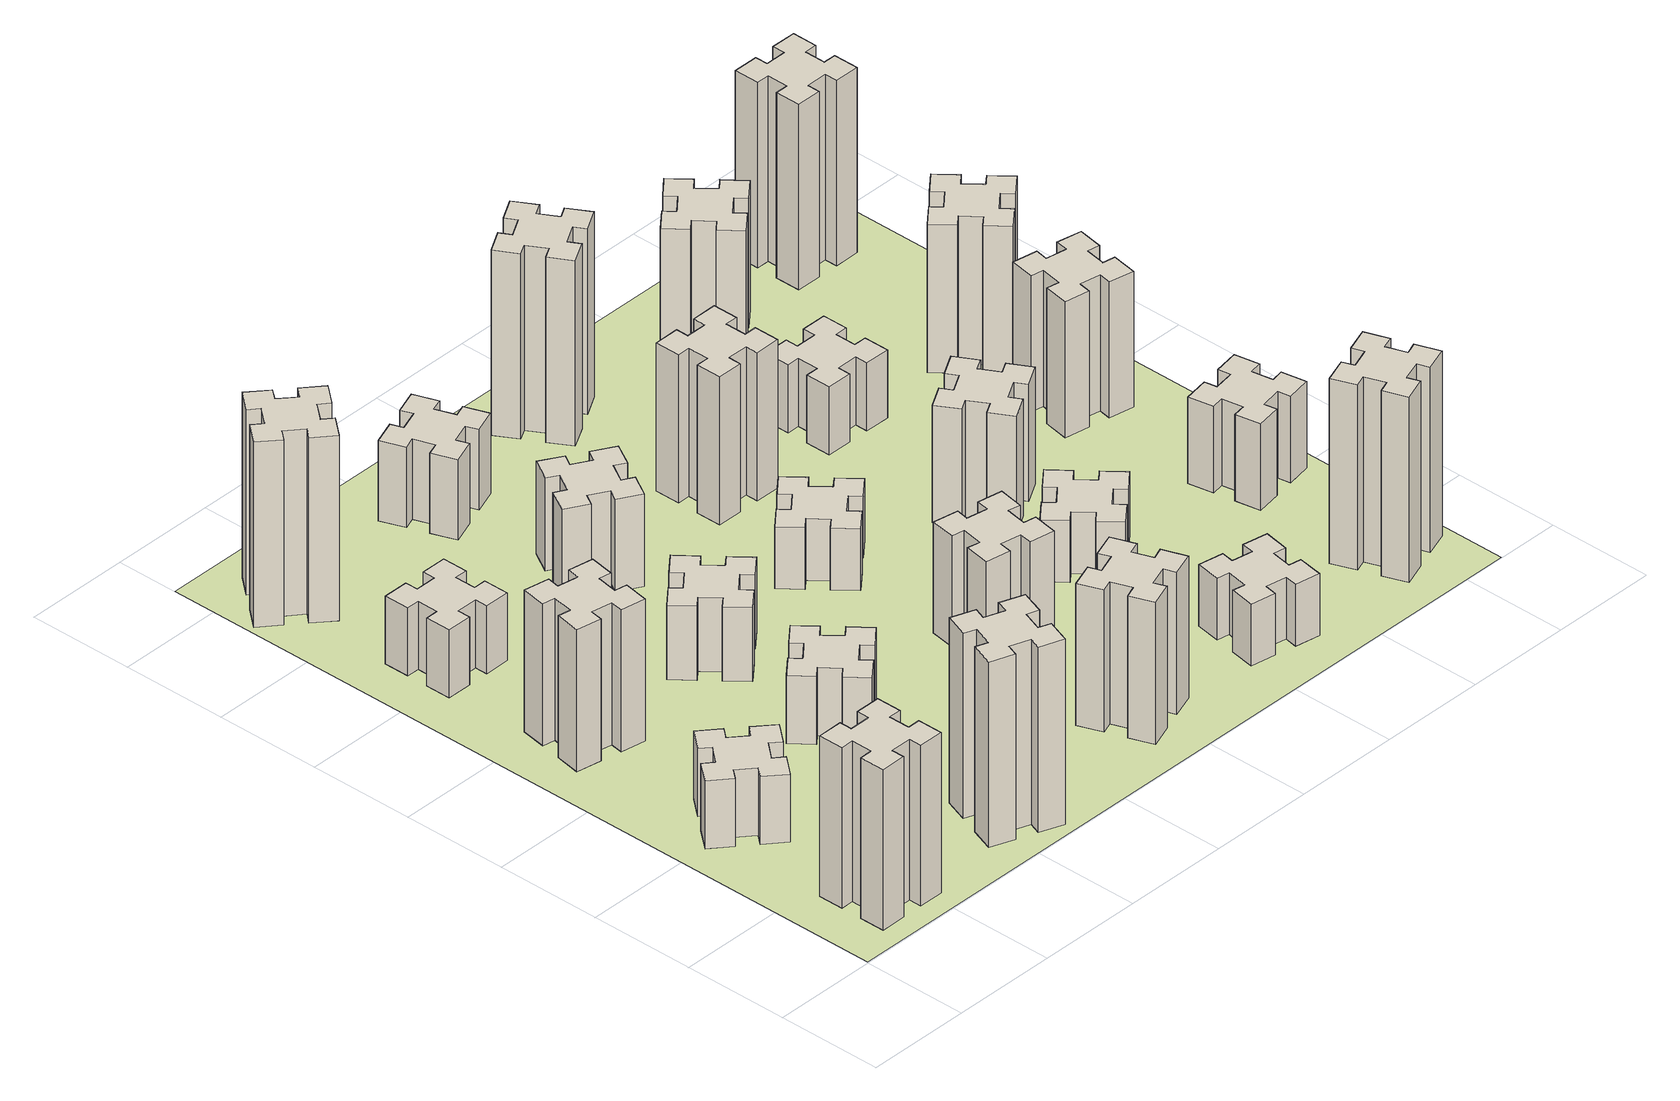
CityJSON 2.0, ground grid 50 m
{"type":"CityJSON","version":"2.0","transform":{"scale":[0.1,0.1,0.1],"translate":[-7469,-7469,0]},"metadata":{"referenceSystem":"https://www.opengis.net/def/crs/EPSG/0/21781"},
"CityObjects":{
"building1":{"type":"Building","attributes":{"class":"1000","function":"1000","usage":"1000","yearOfConstruction":2016,"roofType":"1000","measuredHeight":78,"storeysAboveGround":30,"storeysBelowGround":0},"geometry":[{"type":"Solid","lod":"1","boundaries":[[[[0,1,2,3,4,5,6,7,8,9,10,11,12,13,14,15,16,17,18,19]],[[17,16,20,21]],[[16,15,22,20]],[[15,14,23,22]],[[14,13,24,23]],[[13,12,25,24]],[[12,11,26,25]],[[11,10,27,26]],[[10,9,28,27]],[[9,8,29,28]],[[8,7,30,29]],[[7,6,31,30]],[[6,5,32,31]],[[5,4,33,32]],[[4,3,34,33]],[[3,2,35,34]],[[2,1,36,35]],[[1,0,37,36]],[[0,19,38,37]],[[19,18,39,38]],[[18,17,21,39]],[[24,25,26,27,28,29,30,31,32,33,34,35,36,37,38,39,21,20,22,23]]]]}]},
"building2":{"type":"Building","attributes":{"class":"1000","function":"1000","usage":"1000","yearOfConstruction":2016,"roofType":"1000","measuredHeight":33,"storeysAboveGround":30,"storeysBelowGround":0},"geometry":[{"type":"Solid","lod":"1","boundaries":[[[[40,41,42,43,44,45,46,47,48,49,50,51,52,53,54,55,56,57,58,59]],[[57,56,60,61]],[[56,55,62,60]],[[55,54,63,62]],[[54,53,64,63]],[[53,52,65,64]],[[52,51,66,65]],[[51,50,67,66]],[[50,49,68,67]],[[49,48,69,68]],[[48,47,70,69]],[[47,46,71,70]],[[46,45,72,71]],[[45,44,73,72]],[[44,43,74,73]],[[43,42,75,74]],[[42,41,76,75]],[[41,40,77,76]],[[40,59,78,77]],[[59,58,79,78]],[[58,57,61,79]],[[64,65,66,67,68,69,70,71,72,73,74,75,76,77,78,79,61,60,62,63]]]]}]},
"building3":{"type":"Building","attributes":{"class":"1000","function":"1000","usage":"1000","yearOfConstruction":2016,"roofType":"1000","measuredHeight":69,"storeysAboveGround":30,"storeysBelowGround":0},"geometry":[{"type":"Solid","lod":"1","boundaries":[[[[80,81,82,83,84,85,86,87,88,89,90,91,92,93,94,95,96,97,98,99]],[[97,96,100,101]],[[96,95,102,100]],[[95,94,103,102]],[[94,93,104,103]],[[93,92,105,104]],[[92,91,106,105]],[[91,90,107,106]],[[90,89,108,107]],[[89,88,109,108]],[[88,87,110,109]],[[87,86,111,110]],[[86,85,112,111]],[[85,84,113,112]],[[84,83,114,113]],[[83,82,115,114]],[[82,81,116,115]],[[81,80,117,116]],[[80,99,118,117]],[[99,98,119,118]],[[98,97,101,119]],[[104,105,106,107,108,109,110,111,112,113,114,115,116,117,118,119,101,100,102,103]]]]}]},
"building4":{"type":"Building","attributes":{"class":"1000","function":"1000","usage":"1000","yearOfConstruction":2016,"roofType":"1000","measuredHeight":33,"storeysAboveGround":30,"storeysBelowGround":0},"geometry":[{"type":"Solid","lod":"1","boundaries":[[[[120,121,122,123,124,125,126,127,128,129,130,131,132,133,134,135,136,137,138,139]],[[137,136,140,141]],[[136,135,142,140]],[[135,134,143,142]],[[134,133,144,143]],[[133,132,145,144]],[[132,131,146,145]],[[131,130,147,146]],[[130,129,148,147]],[[129,128,149,148]],[[128,127,150,149]],[[127,126,151,150]],[[126,125,152,151]],[[125,124,153,152]],[[124,123,154,153]],[[123,122,155,154]],[[122,121,156,155]],[[121,120,157,156]],[[120,139,158,157]],[[139,138,159,158]],[[138,137,141,159]],[[144,145,146,147,148,149,150,151,152,153,154,155,156,157,158,159,141,140,142,143]]]]}]},
"building5":{"type":"Building","attributes":{"class":"1000","function":"1000","usage":"1000","yearOfConstruction":2016,"roofType":"1000","measuredHeight":90,"storeysAboveGround":30,"storeysBelowGround":0},"geometry":[{"type":"Solid","lod":"1","boundaries":[[[[160,161,162,163,164,165,166,167,168,169,170,171,172,173,174,175,176,177,178,179]],[[177,176,180,181]],[[176,175,182,180]],[[175,174,183,182]],[[174,173,184,183]],[[173,172,185,184]],[[172,171,186,185]],[[171,170,187,186]],[[170,169,188,187]],[[169,168,189,188]],[[168,167,190,189]],[[167,166,191,190]],[[166,165,192,191]],[[165,164,193,192]],[[164,163,194,193]],[[163,162,195,194]],[[162,161,196,195]],[[161,160,197,196]],[[160,179,198,197]],[[179,178,199,198]],[[178,177,181,199]],[[184,185,186,187,188,189,190,191,192,193,194,195,196,197,198,199,181,180,182,183]]]]}]},
"building6":{"type":"Building","attributes":{"class":"1000","function":"1000","usage":"1000","yearOfConstruction":2016,"roofType":"1000","measuredHeight":90,"storeysAboveGround":30,"storeysBelowGround":0},"geometry":[{"type":"Solid","lod":"1","boundaries":[[[[200,201,202,203,204,205,206,207,208,209,210,211,212,213,214,215,216,217,218,219]],[[217,216,220,221]],[[216,215,222,220]],[[215,214,223,222]],[[214,213,224,223]],[[213,212,225,224]],[[212,211,226,225]],[[211,210,227,226]],[[210,209,228,227]],[[209,208,229,228]],[[208,207,230,229]],[[207,206,231,230]],[[206,205,232,231]],[[205,204,233,232]],[[204,203,234,233]],[[203,202,235,234]],[[202,201,236,235]],[[201,200,237,236]],[[200,219,238,237]],[[219,218,239,238]],[[218,217,221,239]],[[224,225,226,227,228,229,230,231,232,233,234,235,236,237,238,239,221,220,222,223]]]]}]},
"building7":{"type":"Building","attributes":{"class":"1000","function":"1000","usage":"1000","yearOfConstruction":2016,"roofType":"1000","measuredHeight":33,"storeysAboveGround":30,"storeysBelowGround":0},"geometry":[{"type":"Solid","lod":"1","boundaries":[[[[240,241,242,243,244,245,246,247,248,249,250,251,252,253,254,255,256,257,258,259]],[[257,256,260,261]],[[256,255,262,260]],[[255,254,263,262]],[[254,253,264,263]],[[253,252,265,264]],[[252,251,266,265]],[[251,250,267,266]],[[250,249,268,267]],[[249,248,269,268]],[[248,247,270,269]],[[247,246,271,270]],[[246,245,272,271]],[[245,244,273,272]],[[244,243,274,273]],[[243,242,275,274]],[[242,241,276,275]],[[241,240,277,276]],[[240,259,278,277]],[[259,258,279,278]],[[258,257,261,279]],[[264,265,266,267,268,269,270,271,272,273,274,275,276,277,278,279,261,260,262,263]]]]}]},
"building8":{"type":"Building","attributes":{"class":"1000","function":"1000","usage":"1000","yearOfConstruction":2016,"roofType":"1000","measuredHeight":36,"storeysAboveGround":30,"storeysBelowGround":0},"geometry":[{"type":"Solid","lod":"1","boundaries":[[[[280,281,282,283,284,285,286,287,288,289,290,291,292,293,294,295,296,297,298,299]],[[297,296,300,301]],[[296,295,302,300]],[[295,294,303,302]],[[294,293,304,303]],[[293,292,305,304]],[[292,291,306,305]],[[291,290,307,306]],[[290,289,308,307]],[[289,288,309,308]],[[288,287,310,309]],[[287,286,311,310]],[[286,285,312,311]],[[285,284,313,312]],[[284,283,314,313]],[[283,282,315,314]],[[282,281,316,315]],[[281,280,317,316]],[[280,299,318,317]],[[299,298,319,318]],[[298,297,301,319]],[[304,305,306,307,308,309,310,311,312,313,314,315,316,317,318,319,301,300,302,303]]]]}]},
"building9":{"type":"Building","attributes":{"class":"1000","function":"1000","usage":"1000","yearOfConstruction":2016,"roofType":"1000","measuredHeight":45,"storeysAboveGround":30,"storeysBelowGround":0},"geometry":[{"type":"Solid","lod":"1","boundaries":[[[[320,321,322,323,324,325,326,327,328,329,330,331,332,333,334,335,336,337,338,339]],[[337,336,340,341]],[[336,335,342,340]],[[335,334,343,342]],[[334,333,344,343]],[[333,332,345,344]],[[332,331,346,345]],[[331,330,347,346]],[[330,329,348,347]],[[329,328,349,348]],[[328,327,350,349]],[[327,326,351,350]],[[326,325,352,351]],[[325,324,353,352]],[[324,323,354,353]],[[323,322,355,354]],[[322,321,356,355]],[[321,320,357,356]],[[320,339,358,357]],[[339,338,359,358]],[[338,337,341,359]],[[344,345,346,347,348,349,350,351,352,353,354,355,356,357,358,359,341,340,342,343]]]]}]},
"building10":{"type":"Building","attributes":{"class":"1000","function":"1000","usage":"1000","yearOfConstruction":2016,"roofType":"1000","measuredHeight":69,"storeysAboveGround":30,"storeysBelowGround":0},"geometry":[{"type":"Solid","lod":"1","boundaries":[[[[360,361,362,363,364,365,366,367,368,369,370,371,372,373,374,375,376,377,378,379]],[[377,376,380,381]],[[376,375,382,380]],[[375,374,383,382]],[[374,373,384,383]],[[373,372,385,384]],[[372,371,386,385]],[[371,370,387,386]],[[370,369,388,387]],[[369,368,389,388]],[[368,367,390,389]],[[367,366,391,390]],[[366,365,392,391]],[[365,364,393,392]],[[364,363,394,393]],[[363,362,395,394]],[[362,361,396,395]],[[361,360,397,396]],[[360,379,398,397]],[[379,378,399,398]],[[378,377,381,399]],[[384,385,386,387,388,389,390,391,392,393,394,395,396,397,398,399,381,380,382,383]]]]}]},
"building11":{"type":"Building","attributes":{"class":"1000","function":"1000","usage":"1000","yearOfConstruction":2016,"roofType":"1000","measuredHeight":39,"storeysAboveGround":30,"storeysBelowGround":0},"geometry":[{"type":"Solid","lod":"1","boundaries":[[[[400,401,402,403,404,405,406,407,408,409,410,411,412,413,414,415,416,417,418,419]],[[417,416,420,421]],[[416,415,422,420]],[[415,414,423,422]],[[414,413,424,423]],[[413,412,425,424]],[[412,411,426,425]],[[411,410,427,426]],[[410,409,428,427]],[[409,408,429,428]],[[408,407,430,429]],[[407,406,431,430]],[[406,405,432,431]],[[405,404,433,432]],[[404,403,434,433]],[[403,402,435,434]],[[402,401,436,435]],[[401,400,437,436]],[[400,419,438,437]],[[419,418,439,438]],[[418,417,421,439]],[[424,425,426,427,428,429,430,431,432,433,434,435,436,437,438,439,421,420,422,423]]]]}]},
"building12":{"type":"Building","attributes":{"class":"1000","function":"1000","usage":"1000","yearOfConstruction":2016,"roofType":"1000","measuredHeight":54,"storeysAboveGround":30,"storeysBelowGround":0},"geometry":[{"type":"Solid","lod":"1","boundaries":[[[[440,441,442,443,444,445,446,447,448,449,450,451,452,453,454,455,456,457,458,459]],[[457,456,460,461]],[[456,455,462,460]],[[455,454,463,462]],[[454,453,464,463]],[[453,452,465,464]],[[452,451,466,465]],[[451,450,467,466]],[[450,449,468,467]],[[449,448,469,468]],[[448,447,470,469]],[[447,446,471,470]],[[446,445,472,471]],[[445,444,473,472]],[[444,443,474,473]],[[443,442,475,474]],[[442,441,476,475]],[[441,440,477,476]],[[440,459,478,477]],[[459,458,479,478]],[[458,457,461,479]],[[464,465,466,467,468,469,470,471,472,473,474,475,476,477,478,479,461,460,462,463]]]]}]},
"building13":{"type":"Building","attributes":{"class":"1000","function":"1000","usage":"1000","yearOfConstruction":2016,"roofType":"1000","measuredHeight":30,"storeysAboveGround":30,"storeysBelowGround":0},"geometry":[{"type":"Solid","lod":"1","boundaries":[[[[480,481,482,483,484,485,486,487,488,489,490,491,492,493,494,495,496,497,498,499]],[[497,496,500,501]],[[496,495,502,500]],[[495,494,503,502]],[[494,493,504,503]],[[493,492,505,504]],[[492,491,506,505]],[[491,490,507,506]],[[490,489,508,507]],[[489,488,509,508]],[[488,487,510,509]],[[487,486,511,510]],[[486,485,512,511]],[[485,484,513,512]],[[484,483,514,513]],[[483,482,515,514]],[[482,481,516,515]],[[481,480,517,516]],[[480,499,518,517]],[[499,498,519,518]],[[498,497,501,519]],[[504,505,506,507,508,509,510,511,512,513,514,515,516,517,518,519,501,500,502,503]]]]}]},
"building14":{"type":"Building","attributes":{"class":"1000","function":"1000","usage":"1000","yearOfConstruction":2016,"roofType":"1000","measuredHeight":72,"storeysAboveGround":30,"storeysBelowGround":0},"geometry":[{"type":"Solid","lod":"1","boundaries":[[[[520,521,522,523,524,525,526,527,528,529,530,531,532,533,534,535,536,537,538,539]],[[537,536,540,541]],[[536,535,542,540]],[[535,534,543,542]],[[534,533,544,543]],[[533,532,545,544]],[[532,531,546,545]],[[531,530,547,546]],[[530,529,548,547]],[[529,528,549,548]],[[528,527,550,549]],[[527,526,551,550]],[[526,525,552,551]],[[525,524,553,552]],[[524,523,554,553]],[[523,522,555,554]],[[522,521,556,555]],[[521,520,557,556]],[[520,539,558,557]],[[539,538,559,558]],[[538,537,541,559]],[[544,545,546,547,548,549,550,551,552,553,554,555,556,557,558,559,541,540,542,543]]]]}]},
"building15":{"type":"Building","attributes":{"class":"1000","function":"1000","usage":"1000","yearOfConstruction":2016,"roofType":"1000","measuredHeight":30,"storeysAboveGround":30,"storeysBelowGround":0},"geometry":[{"type":"Solid","lod":"1","boundaries":[[[[560,561,562,563,564,565,566,567,568,569,570,571,572,573,574,575,576,577,578,579]],[[577,576,580,581]],[[576,575,582,580]],[[575,574,583,582]],[[574,573,584,583]],[[573,572,585,584]],[[572,571,586,585]],[[571,570,587,586]],[[570,569,588,587]],[[569,568,589,588]],[[568,567,590,589]],[[567,566,591,590]],[[566,565,592,591]],[[565,564,593,592]],[[564,563,594,593]],[[563,562,595,594]],[[562,561,596,595]],[[561,560,597,596]],[[560,579,598,597]],[[579,578,599,598]],[[578,577,581,599]],[[584,585,586,587,588,589,590,591,592,593,594,595,596,597,598,599,581,580,582,583]]]]}]},
"building16":{"type":"Building","attributes":{"class":"1000","function":"1000","usage":"1000","yearOfConstruction":2016,"roofType":"1000","measuredHeight":90,"storeysAboveGround":30,"storeysBelowGround":0},"geometry":[{"type":"Solid","lod":"1","boundaries":[[[[600,601,602,603,604,605,606,607,608,609,610,611,612,613,614,615,616,617,618,619]],[[617,616,620,621]],[[616,615,622,620]],[[615,614,623,622]],[[614,613,624,623]],[[613,612,625,624]],[[612,611,626,625]],[[611,610,627,626]],[[610,609,628,627]],[[609,608,629,628]],[[608,607,630,629]],[[607,606,631,630]],[[606,605,632,631]],[[605,604,633,632]],[[604,603,634,633]],[[603,602,635,634]],[[602,601,636,635]],[[601,600,637,636]],[[600,619,638,637]],[[619,618,639,638]],[[618,617,621,639]],[[624,625,626,627,628,629,630,631,632,633,634,635,636,637,638,639,621,620,622,623]]]]}]},
"building17":{"type":"Building","attributes":{"class":"1000","function":"1000","usage":"1000","yearOfConstruction":2016,"roofType":"1000","measuredHeight":30,"storeysAboveGround":30,"storeysBelowGround":0},"geometry":[{"type":"Solid","lod":"1","boundaries":[[[[640,641,642,643,644,645,646,647,648,649,650,651,652,653,654,655,656,657,658,659]],[[657,656,660,661]],[[656,655,662,660]],[[655,654,663,662]],[[654,653,664,663]],[[653,652,665,664]],[[652,651,666,665]],[[651,650,667,666]],[[650,649,668,667]],[[649,648,669,668]],[[648,647,670,669]],[[647,646,671,670]],[[646,645,672,671]],[[645,644,673,672]],[[644,643,674,673]],[[643,642,675,674]],[[642,641,676,675]],[[641,640,677,676]],[[640,659,678,677]],[[659,658,679,678]],[[658,657,661,679]],[[664,665,666,667,668,669,670,671,672,673,674,675,676,677,678,679,661,660,662,663]]]]}]},
"building18":{"type":"Building","attributes":{"class":"1000","function":"1000","usage":"1000","yearOfConstruction":2016,"roofType":"1000","measuredHeight":57,"storeysAboveGround":30,"storeysBelowGround":0},"geometry":[{"type":"Solid","lod":"1","boundaries":[[[[680,681,682,683,684,685,686,687,688,689,690,691,692,693,694,695,696,697,698,699]],[[697,696,700,701]],[[696,695,702,700]],[[695,694,703,702]],[[694,693,704,703]],[[693,692,705,704]],[[692,691,706,705]],[[691,690,707,706]],[[690,689,708,707]],[[689,688,709,708]],[[688,687,710,709]],[[687,686,711,710]],[[686,685,712,711]],[[685,684,713,712]],[[684,683,714,713]],[[683,682,715,714]],[[682,681,716,715]],[[681,680,717,716]],[[680,699,718,717]],[[699,698,719,718]],[[698,697,701,719]],[[704,705,706,707,708,709,710,711,712,713,714,715,716,717,718,719,701,700,702,703]]]]}]},
"building19":{"type":"Building","attributes":{"class":"1000","function":"1000","usage":"1000","yearOfConstruction":2016,"roofType":"1000","measuredHeight":33,"storeysAboveGround":30,"storeysBelowGround":0},"geometry":[{"type":"Solid","lod":"1","boundaries":[[[[720,721,722,723,724,725,726,727,728,729,730,731,732,733,734,735,736,737,738,739]],[[737,736,740,741]],[[736,735,742,740]],[[735,734,743,742]],[[734,733,744,743]],[[733,732,745,744]],[[732,731,746,745]],[[731,730,747,746]],[[730,729,748,747]],[[729,728,749,748]],[[728,727,750,749]],[[727,726,751,750]],[[726,725,752,751]],[[725,724,753,752]],[[724,723,754,753]],[[723,722,755,754]],[[722,721,756,755]],[[721,720,757,756]],[[720,739,758,757]],[[739,738,759,758]],[[738,737,741,759]],[[744,745,746,747,748,749,750,751,752,753,754,755,756,757,758,759,741,740,742,743]]]]}]},
"building20":{"type":"Building","attributes":{"class":"1000","function":"1000","usage":"1000","yearOfConstruction":2016,"roofType":"1000","measuredHeight":90,"storeysAboveGround":30,"storeysBelowGround":0},"geometry":[{"type":"Solid","lod":"1","boundaries":[[[[760,761,762,763,764,765,766,767,768,769,770,771,772,773,774,775,776,777,778,779]],[[777,776,780,781]],[[776,775,782,780]],[[775,774,783,782]],[[774,773,784,783]],[[773,772,785,784]],[[772,771,786,785]],[[771,770,787,786]],[[770,769,788,787]],[[769,768,789,788]],[[768,767,790,789]],[[767,766,791,790]],[[766,765,792,791]],[[765,764,793,792]],[[764,763,794,793]],[[763,762,795,794]],[[762,761,796,795]],[[761,760,797,796]],[[760,779,798,797]],[[779,778,799,798]],[[778,777,781,799]],[[784,785,786,787,788,789,790,791,792,793,794,795,796,797,798,799,781,780,782,783]]]]}]},
"building21":{"type":"Building","attributes":{"class":"1000","function":"1000","usage":"1000","yearOfConstruction":2016,"roofType":"1000","measuredHeight":63,"storeysAboveGround":30,"storeysBelowGround":0},"geometry":[{"type":"Solid","lod":"1","boundaries":[[[[800,801,802,803,804,805,806,807,808,809,810,811,812,813,814,815,816,817,818,819]],[[817,816,820,821]],[[816,815,822,820]],[[815,814,823,822]],[[814,813,824,823]],[[813,812,825,824]],[[812,811,826,825]],[[811,810,827,826]],[[810,809,828,827]],[[809,808,829,828]],[[808,807,830,829]],[[807,806,831,830]],[[806,805,832,831]],[[805,804,833,832]],[[804,803,834,833]],[[803,802,835,834]],[[802,801,836,835]],[[801,800,837,836]],[[800,819,838,837]],[[819,818,839,838]],[[818,817,821,839]],[[824,825,826,827,828,829,830,831,832,833,834,835,836,837,838,839,821,820,822,823]]]]}]},
"building22":{"type":"Building","attributes":{"class":"1000","function":"1000","usage":"1000","yearOfConstruction":2016,"roofType":"1000","measuredHeight":42,"storeysAboveGround":30,"storeysBelowGround":0},"geometry":[{"type":"Solid","lod":"1","boundaries":[[[[840,841,842,843,844,845,846,847,848,849,850,851,852,853,854,855,856,857,858,859]],[[857,856,860,861]],[[856,855,862,860]],[[855,854,863,862]],[[854,853,864,863]],[[853,852,865,864]],[[852,851,866,865]],[[851,850,867,866]],[[850,849,868,867]],[[849,848,869,868]],[[848,847,870,869]],[[847,846,871,870]],[[846,845,872,871]],[[845,844,873,872]],[[844,843,874,873]],[[843,842,875,874]],[[842,841,876,875]],[[841,840,877,876]],[[840,859,878,877]],[[859,858,879,878]],[[858,857,861,879]],[[864,865,866,867,868,869,870,871,872,873,874,875,876,877,878,879,861,860,862,863]]]]}]},
"building23":{"type":"Building","attributes":{"class":"1000","function":"1000","usage":"1000","yearOfConstruction":2016,"roofType":"1000","measuredHeight":66,"storeysAboveGround":30,"storeysBelowGround":0},"geometry":[{"type":"Solid","lod":"1","boundaries":[[[[880,881,882,883,884,885,886,887,888,889,890,891,892,893,894,895,896,897,898,899]],[[897,896,900,901]],[[896,895,902,900]],[[895,894,903,902]],[[894,893,904,903]],[[893,892,905,904]],[[892,891,906,905]],[[891,890,907,906]],[[890,889,908,907]],[[889,888,909,908]],[[888,887,910,909]],[[887,886,911,910]],[[886,885,912,911]],[[885,884,913,912]],[[884,883,914,913]],[[883,882,915,914]],[[882,881,916,915]],[[881,880,917,916]],[[880,899,918,917]],[[899,898,919,918]],[[898,897,901,919]],[[904,905,906,907,908,909,910,911,912,913,914,915,916,917,918,919,901,900,902,903]]]]}]},
"building24":{"type":"Building","attributes":{"class":"1000","function":"1000","usage":"1000","yearOfConstruction":2016,"roofType":"1000","measuredHeight":72,"storeysAboveGround":30,"storeysBelowGround":0},"geometry":[{"type":"Solid","lod":"1","boundaries":[[[[920,921,922,923,924,925,926,927,928,929,930,931,932,933,934,935,936,937,938,939]],[[937,936,940,941]],[[936,935,942,940]],[[935,934,943,942]],[[934,933,944,943]],[[933,932,945,944]],[[932,931,946,945]],[[931,930,947,946]],[[930,929,948,947]],[[929,928,949,948]],[[928,927,950,949]],[[927,926,951,950]],[[926,925,952,951]],[[925,924,953,952]],[[924,923,954,953]],[[923,922,955,954]],[[922,921,956,955]],[[921,920,957,956]],[[920,939,958,957]],[[939,938,959,958]],[[938,937,941,959]],[[944,945,946,947,948,949,950,951,952,953,954,955,956,957,958,959,941,940,942,943]]]]}]},
"building25":{"type":"Building","attributes":{"class":"1000","function":"1000","usage":"1000","yearOfConstruction":2016,"roofType":"1000","measuredHeight":90,"storeysAboveGround":30,"storeysBelowGround":0},"geometry":[{"type":"Solid","lod":"1","boundaries":[[[[960,961,962,963,964,965,966,967,968,969,970,971,972,973,974,975,976,977,978,979]],[[977,976,980,981]],[[976,975,982,980]],[[975,974,983,982]],[[974,973,984,983]],[[973,972,985,984]],[[972,971,986,985]],[[971,970,987,986]],[[970,969,988,987]],[[969,968,989,988]],[[968,967,990,989]],[[967,966,991,990]],[[966,965,992,991]],[[965,964,993,992]],[[964,963,994,993]],[[963,962,995,994]],[[962,961,996,995]],[[961,960,997,996]],[[960,979,998,997]],[[979,978,999,998]],[[978,977,981,999]],[[984,985,986,987,988,989,990,991,992,993,994,995,996,997,998,999,981,980,982,983]]]]}]},
"landuse1":{"type":"LandUse","attributes":{"name":"plot1","function":"1010"},"geometry":[{"type":"MultiSurface","lod":"1","boundaries":[[[1000,1001,1002,1003]]]}]}
},
"vertices":[
[265,325,0],[265,225,0],[205,225,0],[205,105,0],[325,105,0],[325,165,0],[425,165,0],[425,105,0],[545,105,0],[545,225,0],[485,225,0],[485,325,0],[545,325,0],[545,445,0],[425,445,0],[425,385,0],[325,385,0],[325,445,0],[205,445,0],[205,325,0],[325,385,780],[325,445,780],[425,385,780],[425,445,780],[545,445,780],[545,325,780],[485,325,780],[485,225,780],[545,225,780],[545,105,780],[425,105,780],[425,165,780],[325,165,780],[325,105,780],[205,105,780],[205,225,780],[265,225,780],[265,325,780],[205,325,780],[205,445,780],
[484,1067,0],[408,1132,0],[446,1178,0],[354,1255,0],[277,1163,0],[323,1124,0],[259,1048,0],[213,1086,0],[136,994,0],[228,917,0],[266,963,0],[343,899,0],[304,853,0],[396,776,0],[473,868,0],[427,906,0],[492,983,0],[538,944,0],[615,1036,0],[523,1113,0],[492,983,330],[538,944,330],[427,906,330],[473,868,330],[396,776,330],[304,853,330],[343,899,330],[266,963,330],[228,917,330],[136,994,330],[213,1086,330],[259,1048,330],[323,1124,330],[277,1163,330],[354,1255,330],[446,1178,330],[408,1132,330],[484,1067,330],[523,1113,330],[615,1036,330],
[475,1787,0],[492,1885,0],[551,1875,0],[572,1993,0],[454,2014,0],[444,1955,0],[345,1972,0],[356,2031,0],[237,2052,0],[217,1934,0],[276,1924,0],[258,1825,0],[199,1836,0],[178,1717,0],[297,1697,0],[307,1756,0],[405,1738,0],[395,1679,0],[513,1658,0],[534,1777,0],[405,1738,690],[395,1679,690],[307,1756,690],[297,1697,690],[178,1717,690],[199,1836,690],[258,1825,690],[276,1924,690],[217,1934,690],[237,2052,690],[356,2031,690],[345,1972,690],[444,1955,690],[454,2014,690],[572,1993,690],[551,1875,690],[492,1885,690],[475,1787,690],[534,1777,690],[513,1658,690],
[485,2545,0],[485,2645,0],[545,2645,0],[545,2765,0],[425,2765,0],[425,2705,0],[325,2705,0],[325,2765,0],[205,2765,0],[205,2645,0],[265,2645,0],[265,2545,0],[205,2545,0],[205,2425,0],[325,2425,0],[325,2485,0],[425,2485,0],[425,2425,0],[545,2425,0],[545,2545,0],[425,2485,330],[425,2425,330],[325,2485,330],[325,2425,330],[205,2425,330],[205,2545,330],[265,2545,330],[265,2645,330],[205,2645,330],[205,2765,330],[325,2765,330],[325,2705,330],[425,2705,330],[425,2765,330],[545,2765,330],[545,2645,330],[485,2645,330],[485,2545,330],[545,2545,330],[545,2425,330],
[1029,360,0],[995,266,0],[939,287,0],[897,174,0],[1010,133,0],[1031,189,0],[1125,155,0],[1104,99,0],[1217,57,0],[1258,170,0],[1202,191,0],[1236,285,0],[1292,264,0],[1333,377,0],[1220,418,0],[1200,362,0],[1106,396,0],[1127,452,0],[1014,493,0],[973,380,0],[1106,396,900],[1127,452,900],[1200,362,900],[1220,418,900],[1333,377,900],[1292,264,900],[1236,285,900],[1202,191,900],[1258,170,900],[1217,57,900],[1104,99,900],[1125,155,900],[1031,189,900],[1010,133,900],[897,174,900],[939,287,900],[995,266,900],[1029,360,900],[973,380,900],[1014,493,900],
[223,3444,0],[159,3368,0],[113,3406,0],[36,3314,0],[128,3237,0],[166,3283,0],[243,3219,0],[204,3173,0],[296,3096,0],[373,3188,0],[327,3226,0],[392,3303,0],[438,3264,0],[515,3356,0],[423,3433,0],[384,3387,0],[308,3452,0],[346,3498,0],[254,3575,0],[177,3483,0],[308,3452,900],[346,3498,900],[384,3387,900],[423,3433,900],[515,3356,900],[438,3264,900],[392,3303,900],[327,3226,900],[373,3188,900],[296,3096,900],[204,3173,900],[243,3219,900],[166,3283,900],[128,3237,900],[36,3314,900],[113,3406,900],[159,3368,900],[223,3444,900],[177,3483,900],[254,3575,900],
[1083,1332,0],[1006,1267,0],[968,1313,0],[876,1236,0],[953,1144,0],[999,1183,0],[1063,1106,0],[1017,1068,0],[1094,976,0],[1186,1053,0],[1148,1099,0],[1224,1163,0],[1263,1117,0],[1355,1194,0],[1278,1286,0],[1232,1248,0],[1167,1324,0],[1213,1363,0],[1136,1455,0],[1044,1378,0],[1167,1324,330],[1213,1363,330],[1232,1248,330],[1278,1286,330],[1355,1194,330],[1263,1117,330],[1224,1163,330],[1148,1099,330],[1186,1053,330],[1094,976,330],[1017,1068,330],[1063,1106,330],[999,1183,330],[953,1144,330],[876,1236,330],[968,1313,330],[1006,1267,330],[1083,1332,330],[1044,1378,330],[1136,1455,330],
[1083,1972,0],[1006,1907,0],[968,1953,0],[876,1876,0],[953,1784,0],[999,1823,0],[1063,1746,0],[1017,1708,0],[1094,1616,0],[1186,1693,0],[1148,1739,0],[1224,1803,0],[1263,1757,0],[1355,1834,0],[1278,1926,0],[1232,1888,0],[1167,1964,0],[1213,2003,0],[1136,2095,0],[1044,2018,0],[1167,1964,360],[1213,2003,360],[1232,1888,360],[1278,1926,360],[1355,1834,360],[1263,1757,360],[1224,1803,360],[1148,1739,360],[1186,1693,360],[1094,1616,360],[1017,1708,360],[1063,1746,360],[999,1823,360],[953,1784,360],[876,1876,360],[968,1953,360],[1006,1907,360],[1083,1972,360],[1044,2018,360],[1136,2095,360],
[1117,2525,0],[1204,2475,0],[1174,2423,0],[1278,2363,0],[1338,2467,0],[1286,2497,0],[1336,2584,0],[1388,2554,0],[1448,2658,0],[1344,2718,0],[1314,2666,0],[1227,2716,0],[1257,2768,0],[1153,2828,0],[1093,2724,0],[1145,2694,0],[1095,2607,0],[1043,2637,0],[983,2533,0],[1087,2473,0],[1095,2607,450],[1043,2637,450],[1145,2694,450],[1093,2724,450],[1153,2828,450],[1257,2768,450],[1227,2716,450],[1314,2666,450],[1344,2718,450],[1448,2658,450],[1388,2554,450],[1336,2584,450],[1286,2497,450],[1338,2467,450],[1278,2363,450],[1174,2423,450],[1204,2475,450],[1117,2525,450],[1087,2473,450],[983,2533,450],
[1835,385,0],[1869,291,0],[1813,270,0],[1854,157,0],[1967,199,0],[1946,255,0],[2040,289,0],[2060,233,0],[2173,274,0],[2132,387,0],[2076,366,0],[2042,460,0],[2098,480,0],[2057,593,0],[1944,552,0],[1965,496,0],[1871,462,0],[1850,518,0],[1737,477,0],[1779,364,0],[1871,462,690],[1850,518,690],[1965,496,690],[1944,552,690],[2057,593,690],[2098,480,690],[2042,460,690],[2076,366,690],[2132,387,690],[2173,274,690],[2060,233,690],[2040,289,690],[1946,255,690],[1967,199,690],[1854,157,690],[1813,270,690],[1869,291,690],[1835,385,690],[1779,364,690],[1737,477,690],
[1125,3456,0],[1031,3422,0],[1010,3478,0],[897,3437,0],[939,3324,0],[995,3345,0],[1029,3251,0],[973,3230,0],[1014,3117,0],[1127,3159,0],[1106,3215,0],[1200,3249,0],[1220,3193,0],[1333,3234,0],[1292,3347,0],[1236,3326,0],[1202,3420,0],[1258,3440,0],[1217,3553,0],[1104,3512,0],[1202,3420,390],[1258,3440,390],[1236,3326,390],[1292,3347,390],[1333,3234,390],[1220,3193,390],[1200,3249,390],[1106,3215,390],[1127,3159,390],[1014,3117,390],[973,3230,390],[1029,3251,390],[995,3345,390],[939,3324,390],[897,3437,390],[1010,3478,390],[1031,3422,390],[1125,3456,390],[1104,3512,390],[1217,3553,390],
[2055,1047,0],[2072,1145,0],[2131,1135,0],[2152,1253,0],[2034,1274,0],[2024,1215,0],[1925,1232,0],[1936,1291,0],[1817,1312,0],[1797,1194,0],[1856,1184,0],[1838,1085,0],[1779,1096,0],[1758,977,0],[1877,957,0],[1887,1016,0],[1985,998,0],[1975,939,0],[2093,918,0],[2114,1037,0],[1985,998,540],[1975,939,540],[1887,1016,540],[1877,957,540],[1758,977,540],[1779,1096,540],[1838,1085,540],[1856,1184,540],[1797,1194,540],[1817,1312,540],[1936,1291,540],[1925,1232,540],[2024,1215,540],[2034,1274,540],[2152,1253,540],[2131,1135,540],[2072,1145,540],[2055,1047,540],[2114,1037,540],[2093,918,540],
[1972,1988,0],[1907,2064,0],[1953,2103,0],[1876,2195,0],[1784,2118,0],[1823,2072,0],[1746,2007,0],[1708,2053,0],[1616,1976,0],[1693,1884,0],[1739,1923,0],[1803,1846,0],[1757,1808,0],[1834,1716,0],[1926,1793,0],[1888,1839,0],[1964,1903,0],[2003,1857,0],[2095,1934,0],[2018,2026,0],[1964,1903,300],[2003,1857,300],[1888,1839,300],[1926,1793,300],[1834,1716,300],[1757,1808,300],[1803,1846,300],[1739,1923,300],[1693,1884,300],[1616,1976,300],[1708,2053,300],[1746,2007,300],[1823,2072,300],[1784,2118,300],[1876,2195,300],[1953,2103,300],[1907,2064,300],[1972,1988,300],[2018,2026,300],[2095,1934,300],
[2005,2705,0],[1905,2705,0],[1905,2765,0],[1785,2765,0],[1785,2645,0],[1845,2645,0],[1845,2545,0],[1785,2545,0],[1785,2425,0],[1905,2425,0],[1905,2485,0],[2005,2485,0],[2005,2425,0],[2125,2425,0],[2125,2545,0],[2065,2545,0],[2065,2645,0],[2125,2645,0],[2125,2765,0],[2005,2765,0],[2065,2645,720],[2125,2645,720],[2065,2545,720],[2125,2545,720],[2125,2425,720],[2005,2425,720],[2005,2485,720],[1905,2485,720],[1905,2425,720],[1785,2425,720],[1785,2545,720],[1845,2545,720],[1845,2645,720],[1785,2645,720],[1785,2765,720],[1905,2765,720],[1905,2705,720],[2005,2705,720],[2005,2765,720],[2125,2765,720],
[2596,444,0],[2578,345,0],[2519,356,0],[2498,237,0],[2617,217,0],[2627,276,0],[2725,258,0],[2715,199,0],[2833,178,0],[2854,297,0],[2795,307,0],[2812,405,0],[2871,395,0],[2892,513,0],[2774,534,0],[2764,475,0],[2665,492,0],[2676,551,0],[2557,572,0],[2537,454,0],[2665,492,300],[2676,551,300],[2764,475,300],[2774,534,300],[2892,513,300],[2871,395,300],[2812,405,300],[2795,307,300],[2854,297,300],[2833,178,300],[2715,199,300],[2725,258,300],[2627,276,300],[2617,217,300],[2498,237,300],[2519,356,300],[2578,345,300],[2596,444,300],[2537,454,300],[2557,572,300],
[1844,3556,0],[1757,3506,0],[1727,3558,0],[1623,3498,0],[1683,3394,0],[1735,3424,0],[1785,3337,0],[1733,3307,0],[1793,3203,0],[1897,3263,0],[1867,3315,0],[1954,3365,0],[1984,3313,0],[2088,3373,0],[2028,3477,0],[1976,3447,0],[1926,3534,0],[1978,3564,0],[1918,3668,0],[1814,3608,0],[1926,3534,900],[1978,3564,900],[1976,3447,900],[2028,3477,900],[2088,3373,900],[1984,3313,900],[1954,3365,900],[1867,3315,900],[1897,3263,900],[1793,3203,900],[1733,3307,900],[1785,3337,900],[1735,3424,900],[1683,3394,900],[1623,3498,900],[1727,3558,900],[1757,3506,900],[1844,3556,900],[1814,3608,900],[1918,3668,900],
[2628,1099,0],[2704,1163,0],[2743,1117,0],[2835,1194,0],[2758,1286,0],[2712,1248,0],[2647,1324,0],[2693,1363,0],[2616,1455,0],[2524,1378,0],[2563,1332,0],[2486,1267,0],[2448,1313,0],[2356,1236,0],[2433,1144,0],[2479,1183,0],[2543,1106,0],[2497,1068,0],[2574,976,0],[2666,1053,0],[2543,1106,300],[2497,1068,300],[2479,1183,300],[2433,1144,300],[2356,1236,300],[2448,1313,300],[2486,1267,300],[2563,1332,300],[2524,1378,300],[2616,1455,300],[2693,1363,300],[2647,1324,300],[2712,1248,300],[2758,1286,300],[2835,1194,300],[2743,1117,300],[2704,1163,300],[2628,1099,300],[2666,1053,300],[2574,976,300],
[2584,1876,0],[2497,1826,0],[2467,1878,0],[2363,1818,0],[2423,1714,0],[2475,1744,0],[2525,1657,0],[2473,1627,0],[2533,1523,0],[2637,1583,0],[2607,1635,0],[2694,1685,0],[2724,1633,0],[2828,1693,0],[2768,1797,0],[2716,1767,0],[2666,1854,0],[2718,1884,0],[2658,1988,0],[2554,1928,0],[2666,1854,570],[2718,1884,570],[2716,1767,570],[2768,1797,570],[2828,1693,570],[2724,1633,570],[2694,1685,570],[2607,1635,570],[2637,1583,570],[2533,1523,570],[2473,1627,570],[2525,1657,570],[2475,1744,570],[2423,1714,570],[2363,1818,570],[2467,1878,570],[2497,1826,570],[2584,1876,570],[2554,1928,570],[2658,1988,570],
[2705,2545,0],[2705,2645,0],[2765,2645,0],[2765,2765,0],[2645,2765,0],[2645,2705,0],[2545,2705,0],[2545,2765,0],[2425,2765,0],[2425,2645,0],[2485,2645,0],[2485,2545,0],[2425,2545,0],[2425,2425,0],[2545,2425,0],[2545,2485,0],[2645,2485,0],[2645,2425,0],[2765,2425,0],[2765,2545,0],[2645,2485,330],[2645,2425,330],[2545,2485,330],[2545,2425,330],[2425,2425,330],[2425,2545,330],[2485,2545,330],[2485,2645,330],[2425,2645,330],[2425,2765,330],[2545,2765,330],[2545,2705,330],[2645,2705,330],[2645,2765,330],[2765,2765,330],[2765,2645,330],[2705,2645,330],[2705,2545,330],[2765,2545,330],[2765,2425,330],
[3315,385,0],[3349,291,0],[3293,270,0],[3334,157,0],[3447,199,0],[3426,255,0],[3520,289,0],[3540,233,0],[3653,274,0],[3612,387,0],[3556,366,0],[3522,460,0],[3578,480,0],[3537,593,0],[3424,552,0],[3445,496,0],[3351,462,0],[3330,518,0],[3217,477,0],[3259,364,0],[3351,462,900],[3330,518,900],[3445,496,900],[3424,552,900],[3537,593,900],[3578,480,900],[3522,460,900],[3556,366,900],[3612,387,900],[3653,274,900],[3540,233,900],[3520,289,900],[3426,255,900],[3447,199,900],[3334,157,900],[3293,270,900],[3349,291,900],[3315,385,900],[3259,364,900],[3217,477,900],
[2812,3368,0],[2747,3444,0],[2793,3483,0],[2716,3575,0],[2624,3498,0],[2663,3452,0],[2586,3387,0],[2548,3433,0],[2456,3356,0],[2533,3264,0],[2579,3303,0],[2643,3226,0],[2597,3188,0],[2674,3096,0],[2766,3173,0],[2728,3219,0],[2804,3283,0],[2843,3237,0],[2935,3314,0],[2858,3406,0],[2804,3283,630],[2843,3237,630],[2728,3219,630],[2766,3173,630],[2674,3096,630],[2597,3188,630],[2643,3226,630],[2579,3303,630],[2533,3264,630],[2456,3356,630],[2548,3433,630],[2586,3387,630],[2663,3452,630],[2624,3498,630],[2716,3575,630],[2793,3483,630],[2747,3444,630],[2812,3368,630],[2858,3406,630],[2935,3314,630],
[3405,998,0],[3504,1016,0],[3514,957,0],[3632,977,0],[3611,1096,0],[3552,1085,0],[3535,1184,0],[3594,1194,0],[3573,1312,0],[3455,1291,0],[3465,1232,0],[3367,1215,0],[3357,1274,0],[3238,1253,0],[3259,1135,0],[3318,1145,0],[3336,1047,0],[3277,1037,0],[3297,918,0],[3416,939,0],[3336,1047,420],[3277,1037,420],[3318,1145,420],[3259,1135,420],[3238,1253,420],[3357,1274,420],[3367,1215,420],[3465,1232,420],[3455,1291,420],[3573,1312,420],[3594,1194,420],[3535,1184,420],[3552,1085,420],[3611,1096,420],[3632,977,420],[3514,957,420],[3504,1016,420],[3405,998,420],[3416,939,420],[3297,918,420],
[3267,1856,0],[3365,1838,0],[3355,1779,0],[3473,1758,0],[3494,1877,0],[3435,1887,0],[3452,1985,0],[3511,1975,0],[3532,2093,0],[3414,2114,0],[3404,2055,0],[3305,2072,0],[3316,2131,0],[3197,2152,0],[3177,2034,0],[3236,2024,0],[3218,1925,0],[3159,1936,0],[3138,1817,0],[3257,1797,0],[3218,1925,660],[3159,1936,660],[3236,2024,660],[3177,2034,660],[3197,2152,660],[3316,2131,660],[3305,2072,660],[3404,2055,660],[3414,2114,660],[3532,2093,660],[3511,1975,660],[3452,1985,660],[3435,1887,660],[3494,1877,660],[3473,1758,660],[3355,1779,660],[3365,1838,660],[3267,1856,660],[3257,1797,660],[3138,1817,660],
[3219,2463,0],[3283,2386,0],[3237,2348,0],[3314,2256,0],[3406,2333,0],[3368,2379,0],[3444,2443,0],[3483,2397,0],[3575,2474,0],[3498,2566,0],[3452,2528,0],[3387,2604,0],[3433,2643,0],[3356,2735,0],[3264,2658,0],[3303,2612,0],[3226,2547,0],[3188,2593,0],[3096,2516,0],[3173,2424,0],[3226,2547,720],[3188,2593,720],[3303,2612,720],[3264,2658,720],[3356,2735,720],[3433,2643,720],[3387,2604,720],[3452,2528,720],[3498,2566,720],[3575,2474,720],[3483,2397,720],[3444,2443,720],[3368,2379,720],[3406,2333,720],[3314,2256,720],[3237,2348,720],[3283,2386,720],[3219,2463,720],[3173,2424,720],[3096,2516,720],
[3285,3325,0],[3385,3325,0],[3385,3265,0],[3505,3265,0],[3505,3385,0],[3445,3385,0],[3445,3485,0],[3505,3485,0],[3505,3605,0],[3385,3605,0],[3385,3545,0],[3285,3545,0],[3285,3605,0],[3165,3605,0],[3165,3485,0],[3225,3485,0],[3225,3385,0],[3165,3385,0],[3165,3265,0],[3285,3265,0],[3225,3385,900],[3165,3385,900],[3225,3485,900],[3165,3485,900],[3165,3605,900],[3285,3605,900],[3285,3545,900],[3385,3545,900],[3385,3605,900],[3505,3605,900],[3505,3485,900],[3445,3485,900],[3445,3385,900],[3505,3385,900],[3505,3265,900],[3385,3265,900],[3385,3325,900],[3285,3325,900],[3285,3265,900],[3165,3265,900],
[5,3705,0],[3705,3705,0],[3705,5,0],[5,5,0]
]}
